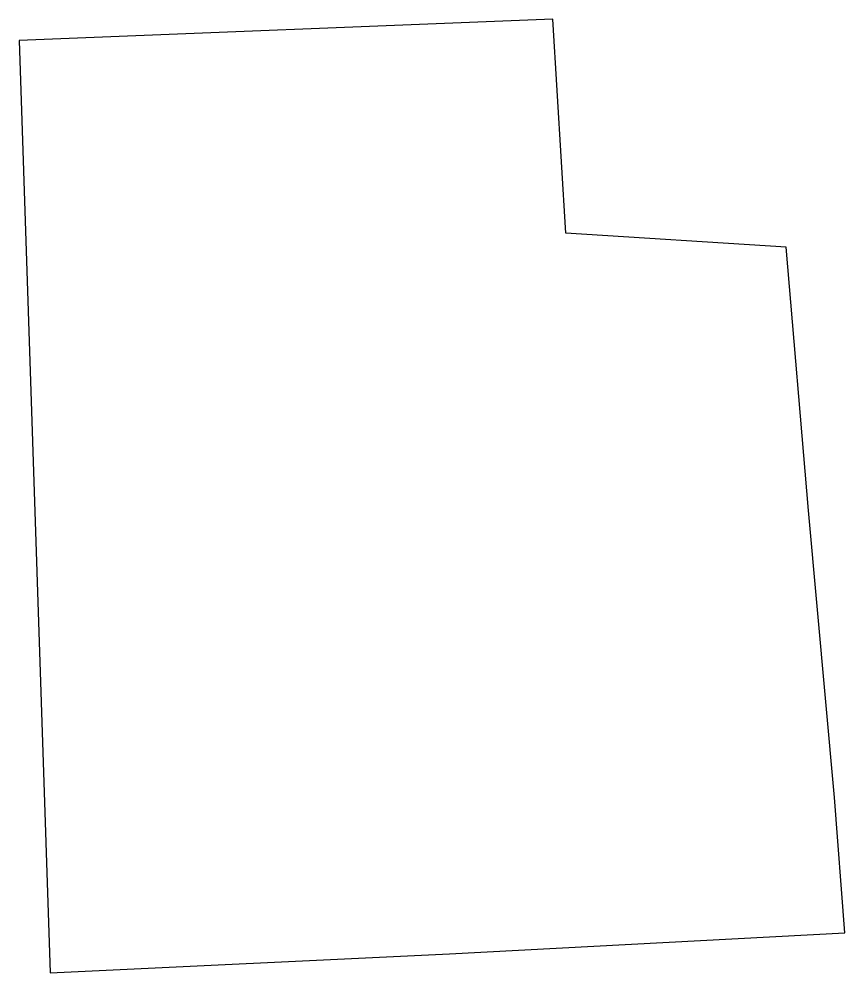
# Model space of a CAD drawing. Header units: millimetres. Extents: x 603289 to 603319.3, y 1301408.9 to 1301443.9.
import ezdxf

# ---------------------------------------------------------------- set-up
doc = ezdxf.new("R2010")
doc.units = ezdxf.units.MM

msp = doc.modelspace()

# ---------------------------------------------------------------- linework, layer by layer
msp.add_lwpolyline([(603319.308, 1301410.394), (603318.923, 1301415.358), (603317.964, 1301425.897), (603317.148, 1301435.565), (603309.054, 1301436.069), (603308.577, 1301443.932), (603288.98, 1301443.14), (603290.122, 1301408.918), (603304.787, 1301409.617)], close=True)

doc.saveas('drawing.dxf')
